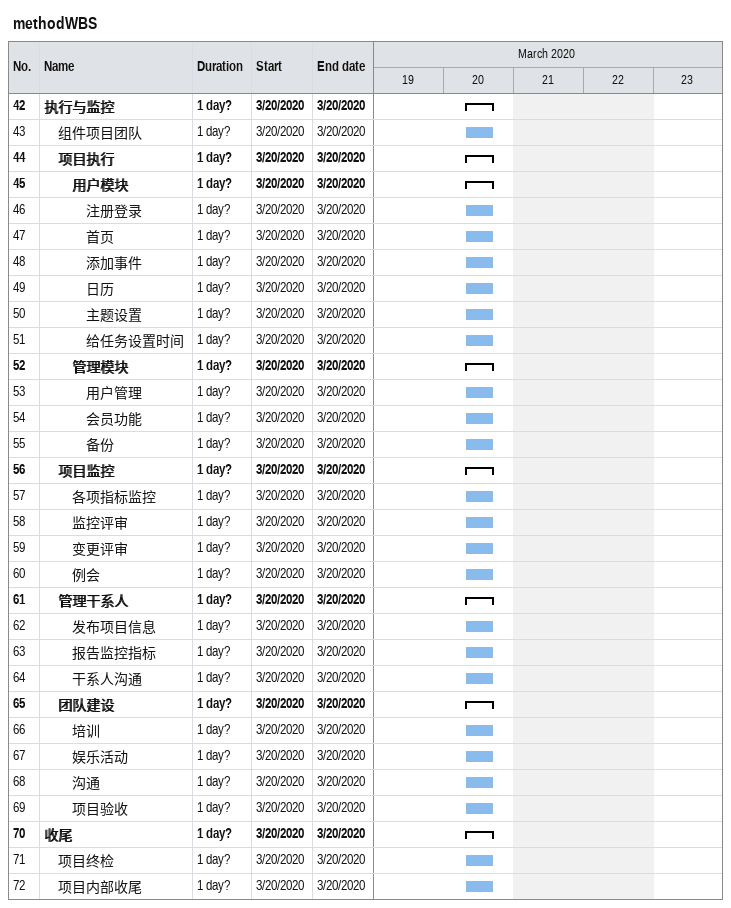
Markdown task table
methodWBS

| ID | Level | Task | Duration | Start | Finish |
|---|---|---|---|---|---|
| 42 | 1 | **执行与监控** | 1d? | 2020-03-20 | 2020-03-20 |
| 43 | 2 | 组件项目团队 | 1d? | 2020-03-20 | 2020-03-20 |
| 44 | 2 | **项目执行** | 1d? | 2020-03-20 | 2020-03-20 |
| 45 | 3 | **用户模块** | 1d? | 2020-03-20 | 2020-03-20 |
| 46 | 4 | 注册登录 | 1d? | 2020-03-20 | 2020-03-20 |
| 47 | 4 | 首页 | 1d? | 2020-03-20 | 2020-03-20 |
| 48 | 4 | 添加事件 | 1d? | 2020-03-20 | 2020-03-20 |
| 49 | 4 | 日历 | 1d? | 2020-03-20 | 2020-03-20 |
| 50 | 4 | 主题设置 | 1d? | 2020-03-20 | 2020-03-20 |
| 51 | 4 | 给任务设置时间 | 1d? | 2020-03-20 | 2020-03-20 |
| 52 | 3 | **管理模块** | 1d? | 2020-03-20 | 2020-03-20 |
| 53 | 4 | 用户管理 | 1d? | 2020-03-20 | 2020-03-20 |
| 54 | 4 | 会员功能 | 1d? | 2020-03-20 | 2020-03-20 |
| 55 | 4 | 备份 | 1d? | 2020-03-20 | 2020-03-20 |
| 56 | 2 | **项目监控** | 1d? | 2020-03-20 | 2020-03-20 |
| 57 | 3 | 各项指标监控 | 1d? | 2020-03-20 | 2020-03-20 |
| 58 | 3 | 监控评审 | 1d? | 2020-03-20 | 2020-03-20 |
| 59 | 3 | 变更评审 | 1d? | 2020-03-20 | 2020-03-20 |
| 60 | 3 | 例会 | 1d? | 2020-03-20 | 2020-03-20 |
| 61 | 2 | **管理干系人** | 1d? | 2020-03-20 | 2020-03-20 |
| 62 | 3 | 发布项目信息 | 1d? | 2020-03-20 | 2020-03-20 |
| 63 | 3 | 报告监控指标 | 1d? | 2020-03-20 | 2020-03-20 |
| 64 | 3 | 干系人沟通 | 1d? | 2020-03-20 | 2020-03-20 |
| 65 | 2 | **团队建设** | 1d? | 2020-03-20 | 2020-03-20 |
| 66 | 3 | 培训 | 1d? | 2020-03-20 | 2020-03-20 |
| 67 | 3 | 娱乐活动 | 1d? | 2020-03-20 | 2020-03-20 |
| 68 | 3 | 沟通 | 1d? | 2020-03-20 | 2020-03-20 |
| 69 | 3 | 项目验收 | 1d? | 2020-03-20 | 2020-03-20 |
| 70 | 1 | **收尾** | 1d? | 2020-03-20 | 2020-03-20 |
| 71 | 2 | 项目终检 | 1d? | 2020-03-20 | 2020-03-20 |
| 72 | 2 | 项目内部收尾 | 1d? | 2020-03-20 | 2020-03-20 |
